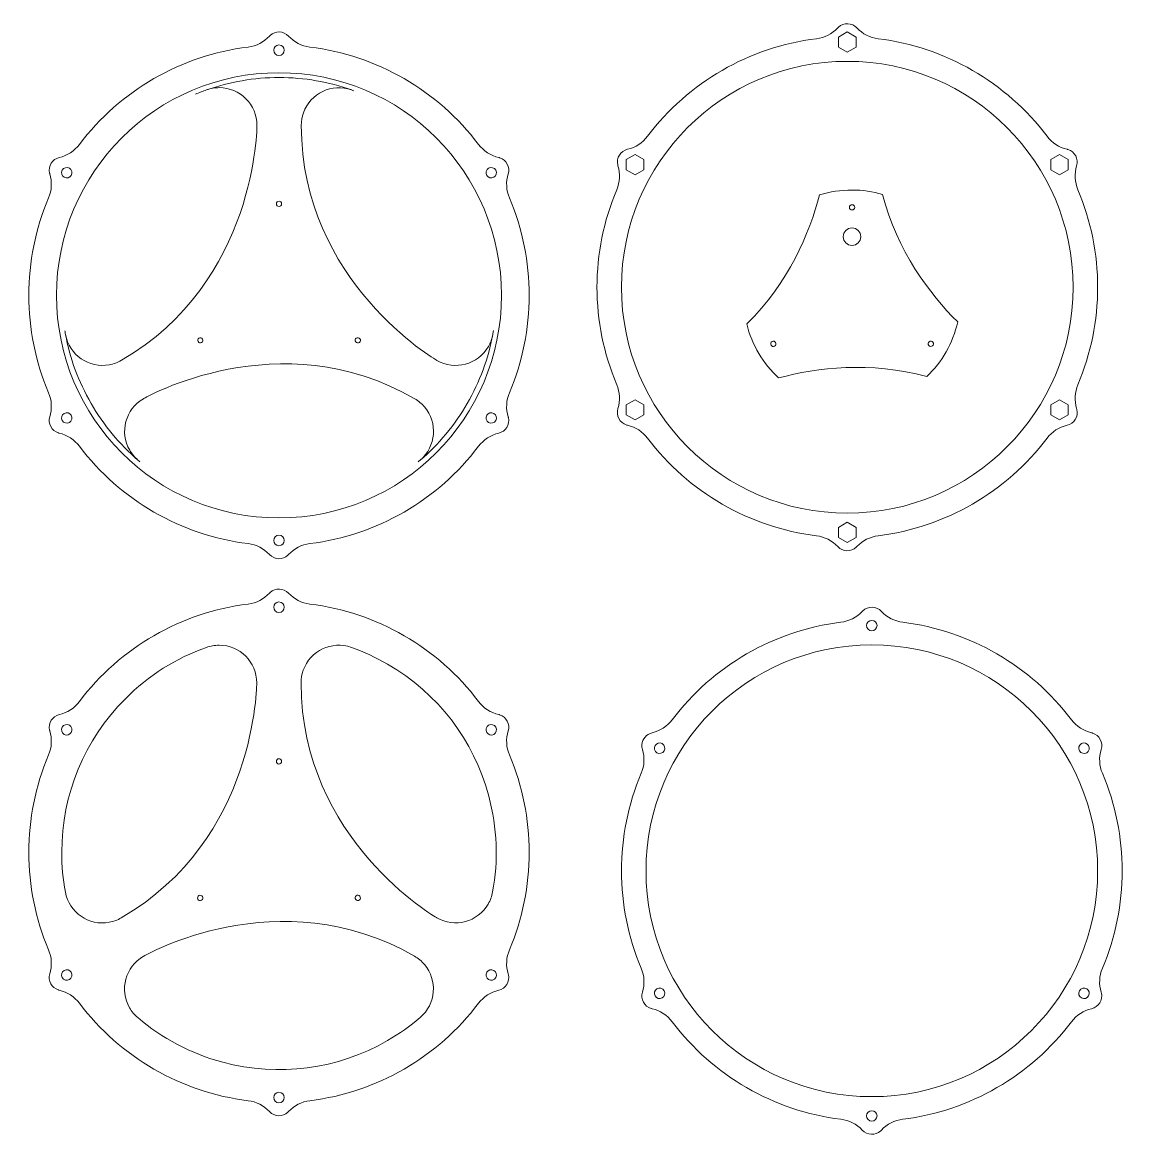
# Model space of a CAD drawing. Header units: inches. Extents: x -106 to 526, y -466 to 170.
import ezdxf

# ---------------------------------------------------------------- set-up
doc = ezdxf.new("R2010")
doc.units = ezdxf.units.IN
doc.header["$MEASUREMENT"] = 0
doc.layers.add('_U+30EC_U+30A4_U+30E4_U+30FC 1', color=7, linetype='Continuous')

# ---------------------------------------------------------------- blocks, each defined once
blk = doc.blocks.new('block 3')
at = {"layer": '_U+30EC_U+30A4_U+30E4_U+30FC 1', "color": 250, "lineweight": 18, "true_color": 0x221814}
blk.add_open_spline([(-84.88, -383.22), (-80.29, -384.28), (-76.21, -386.92), (-73.37, -390.68), (-50.09, -421.49), (-15.33, -441.55), (22.99, -446.32), (27.67, -446.9), (31.99, -449.11), (35.21, -452.56), (38, -455.55), (42.68, -455.71), (45.67, -452.92), (45.79, -452.8), (45.92, -452.68), (46.03, -452.56), (49.25, -449.11), (53.57, -446.9), (58.25, -446.32), (96.57, -441.55), (131.33, -421.49), (154.61, -390.68), (157.46, -386.92), (161.53, -384.28), (166.13, -383.22), (170.11, -382.3), (172.59, -378.33), (171.67, -374.35), (171.63, -374.18), (171.59, -374.01), (171.54, -373.85), (170.16, -369.34), (170.41, -364.49), (172.25, -360.14), (187.28, -324.58), (187.28, -284.44), (172.25, -248.88), (170.41, -244.53), (170.16, -239.68), (171.54, -235.17), (172.73, -231.27), (170.54, -227.13), (166.63, -225.93), (166.46, -225.88), (166.3, -225.84), (166.13, -225.8), (161.53, -224.74), (157.46, -222.1), (154.61, -218.34), (131.33, -187.53), (96.57, -167.47), (58.25, -162.7), (53.57, -162.12), (49.25, -159.91), (46.03, -156.46), (43.25, -153.47), (38.56, -153.31), (35.57, -156.1), (35.45, -156.22), (35.33, -156.34), (35.21, -156.46), (31.99, -159.91), (27.67, -162.12), (22.99, -162.7), (-15.33, -167.47), (-50.09, -187.53), (-73.37, -218.34), (-76.21, -222.1), (-80.29, -224.74), (-84.88, -225.8), (-88.87, -226.72), (-91.35, -230.69), (-90.43, -234.67), (-90.39, -234.84), (-90.35, -235.01), (-90.3, -235.17), (-88.92, -239.68), (-89.17, -244.53), (-91, -248.88), (-106.04, -284.44), (-106.04, -324.58), (-91, -360.14), (-89.17, -364.49), (-88.92, -369.34), (-90.3, -373.85), (-91.49, -377.75), (-89.29, -381.89), (-85.38, -383.09), (-85.22, -383.14), (-85.05, -383.18), (-84.88, -383.22)], degree=3, knots=[0, 0, 0, 0, 1, 1, 1, 2, 2, 2, 3, 3, 3, 4, 4, 4, 5, 5, 5, 6, 6, 6, 7, 7, 7, 8, 8, 8, 9, 9, 9, 10, 10, 10, 11, 11, 11, 12, 12, 12, 13, 13, 13, 14, 14, 14, 15, 15, 15, 16, 16, 16, 17, 17, 17, 18, 18, 18, 19, 19, 19, 20, 20, 20, 21, 21, 21, 22, 22, 22, 23, 23, 23, 24, 24, 24, 25, 25, 25, 26, 26, 26, 27, 27, 27, 28, 28, 28, 29, 29, 29, 30, 30, 30, 30], dxfattribs=at)
blk = doc.blocks.new('block 2')
at = {"layer": '_U+30EC_U+30A4_U+30E4_U+30FC 1', "color": 250, "lineweight": 18, "true_color": 0x221814}
for points, knots in [([(43.62, -164.51), (43.62, -166.17), (42.28, -167.51), (40.62, -167.51), (38.96, -167.51), (37.62, -166.17), (37.62, -164.51), (37.62, -162.85), (38.96, -161.51), (40.62, -161.51), (42.28, -161.51), (43.62, -162.85), (43.62, -164.51)], [0, 0, 0, 0, 1, 1, 1, 2, 2, 2, 3, 3, 3, 4, 4, 4, 4]), ([(53.24, -207.73), (53.2, -297.2), (130.71, -341.89), (130.73, -341.88), (141.02, -347.82), (154.19, -344.3), (160.13, -334), (161.36, -331.87), (162.22, -329.55), (162.66, -327.13), (162.66, -327.13), (162.65, -327.12), (162.65, -327.12), (166, -309.16), (165.31, -290.54), (160.44, -272.37), (151.86, -240.36), (131.33, -213.6), (102.63, -197.03), (95.97, -193.19), (89.06, -190), (81.96, -187.47), (70.76, -183.49), (58.45, -189.33), (54.47, -200.53), (53.64, -202.85), (53.24, -205.27), (53.24, -207.73)], [0, 0, 0, 0, 1, 1, 1, 2, 2, 2, 3, 3, 3, 4, 4, 4, 5, 5, 5, 6, 6, 6, 7, 7, 7, 8, 8, 8, 9, 9, 9, 9]), ([(-49.52, -341.91), (27.98, -297.21), (27.93, -207.74), (27.91, -207.73), (27.91, -195.84), (18.28, -186.2), (6.39, -186.2), (3.93, -186.2), (1.49, -186.62), (-0.83, -187.45), (-0.83, -187.45), (-0.83, -187.46), (-0.83, -187.46), (-18.05, -193.54), (-33.84, -203.45), (-47.14, -216.75), (-70.57, -240.18), (-83.48, -271.34), (-83.48, -304.48), (-83.48, -312.17), (-82.78, -319.76), (-81.42, -327.16), (-79.28, -338.85), (-68.06, -346.59), (-56.37, -344.45), (-53.95, -344), (-51.65, -343.14), (-49.52, -341.91)], [0, 0, 0, 0, 1, 1, 1, 2, 2, 2, 3, 3, 3, 4, 4, 4, 5, 5, 5, 6, 6, 6, 7, 7, 7, 8, 8, 8, 9, 9, 9, 9]), ([(-79.12, -231.91), (-77.69, -232.74), (-77.2, -234.58), (-78.02, -236.01), (-78.85, -237.44), (-80.69, -237.94), (-82.12, -237.11), (-83.56, -236.28), (-84.05, -234.44), (-83.22, -233.01), (-82.39, -231.58), (-80.56, -231.08), (-79.12, -231.91)], [0, 0, 0, 0, 1, 1, 1, 2, 2, 2, 3, 3, 3, 4, 4, 4, 4]), ([(163.37, -237.11), (161.93, -237.94), (160.1, -237.44), (159.27, -236.01), (158.44, -234.58), (158.93, -232.74), (160.37, -231.91), (161.8, -231.08), (163.63, -231.58), (164.46, -233.01), (165.29, -234.44), (164.8, -236.28), (163.37, -237.11)], [0, 0, 0, 0, 1, 1, 1, 2, 2, 2, 3, 3, 3, 4, 4, 4, 4]), ([(118.07, -363.81), (40.6, -319.04), (-36.86, -363.82), (-36.86, -363.84), (-47.15, -369.79), (-50.68, -382.95), (-44.74, -393.24), (-43.51, -395.37), (-41.92, -397.28), (-40.05, -398.87), (-40.05, -398.87), (-40.04, -398.87), (-40.04, -398.87), (-26.16, -410.74), (-9.68, -419.46), (8.48, -424.33), (40.49, -432.91), (73.93, -428.5), (102.63, -411.93), (109.29, -408.09), (115.51, -403.69), (121.24, -398.81), (130.3, -391.11), (131.39, -377.53), (123.68, -368.47), (122.09, -366.6), (120.2, -365.04), (118.07, -363.81)], [0, 0, 0, 0, 1, 1, 1, 2, 2, 2, 3, 3, 3, 4, 4, 4, 5, 5, 5, 6, 6, 6, 7, 7, 7, 8, 8, 8, 9, 9, 9, 9]), ([(-82.12, -371.91), (-80.69, -371.08), (-78.85, -371.58), (-78.02, -373.01), (-77.2, -374.44), (-77.69, -376.28), (-79.12, -377.11), (-80.56, -377.94), (-82.39, -377.44), (-83.22, -376.01), (-84.05, -374.58), (-83.56, -372.74), (-82.12, -371.91)], [0, 0, 0, 0, 1, 1, 1, 2, 2, 2, 3, 3, 3, 4, 4, 4, 4]), ([(160.37, -377.11), (158.93, -376.28), (158.44, -374.44), (159.27, -373.01), (160.1, -371.58), (161.93, -371.08), (163.37, -371.91), (164.8, -372.74), (165.29, -374.58), (164.46, -376.01), (163.63, -377.44), (161.8, -377.94), (160.37, -377.11)], [0, 0, 0, 0, 1, 1, 1, 2, 2, 2, 3, 3, 3, 4, 4, 4, 4]), ([(37.62, -444.51), (37.62, -442.85), (38.96, -441.51), (40.62, -441.51), (42.28, -441.51), (43.62, -442.85), (43.62, -444.51), (43.62, -446.17), (42.28, -447.51), (40.62, -447.51), (38.96, -447.51), (37.62, -446.17), (37.62, -444.51)], [0, 0, 0, 0, 1, 1, 1, 2, 2, 2, 3, 3, 3, 4, 4, 4, 4])]:
    blk.add_open_spline(points, degree=3, knots=knots, dxfattribs=at)
at = {"layer": '_U+30EC_U+30A4_U+30E4_U+30FC 1'}
blk.add_blockref('block 3', (0, 0), dxfattribs=at)
blk = doc.blocks.new('block 5')
at = {"layer": '_U+30EC_U+30A4_U+30E4_U+30FC 1', "color": 250, "lineweight": 18, "true_color": 0x221814}
blk.add_open_spline([(171.54, -55.74), (171.59, -55.9), (171.63, -56.07), (171.67, -56.24), (172.59, -60.22), (170.11, -64.19), (166.13, -65.11), (161.53, -66.17), (157.46, -68.81), (154.61, -72.58), (131.33, -103.38), (96.57, -123.45), (58.25, -128.21), (53.58, -128.79), (49.25, -131), (46.03, -134.45), (45.92, -134.57), (45.79, -134.7), (45.67, -134.81), (42.68, -137.6), (38, -137.44), (35.21, -134.45), (31.99, -131), (27.67, -128.79), (22.99, -128.21), (-15.33, -123.45), (-50.09, -103.38), (-73.37, -72.58), (-76.21, -68.81), (-80.29, -66.17), (-84.88, -65.11), (-85.05, -65.07), (-85.22, -65.03), (-85.38, -64.98), (-89.29, -63.78), (-91.49, -59.65), (-90.3, -55.74), (-88.92, -51.23), (-89.17, -46.38), (-91, -42.04), (-106.04, -6.47), (-106.04, 33.67), (-91, 69.23), (-89.17, 73.57), (-88.92, 78.43), (-90.3, 82.93), (-90.35, 83.1), (-90.39, 83.27), (-90.43, 83.43), (-91.35, 87.42), (-88.87, 91.39), (-84.88, 92.31), (-80.29, 93.37), (-76.21, 96.01), (-73.37, 99.77), (-50.09, 130.57), (-15.33, 150.64), (22.99, 155.41), (27.67, 155.99), (31.99, 158.2), (35.21, 161.64), (35.33, 161.77), (35.45, 161.89), (35.57, 162.01), (38.56, 164.8), (43.25, 164.63), (46.03, 161.64), (49.25, 158.2), (53.58, 155.99), (58.25, 155.41), (96.57, 150.64), (131.33, 130.57), (154.61, 99.77), (157.46, 96.01), (161.53, 93.37), (166.13, 92.31), (166.3, 92.27), (166.46, 92.23), (166.63, 92.17), (170.54, 90.98), (172.73, 86.84), (171.54, 82.93), (170.16, 78.43), (170.41, 73.57), (172.25, 69.23), (187.28, 33.67), (187.28, -6.47), (172.25, -42.04), (170.41, -46.38), (170.16, -51.23), (171.54, -55.74)], degree=3, knots=[0, 0, 0, 0, 1, 1, 1, 2, 2, 2, 3, 3, 3, 4, 4, 4, 5, 5, 5, 6, 6, 6, 7, 7, 7, 8, 8, 8, 9, 9, 9, 10, 10, 10, 11, 11, 11, 12, 12, 12, 13, 13, 13, 14, 14, 14, 15, 15, 15, 16, 16, 16, 17, 17, 17, 18, 18, 18, 19, 19, 19, 20, 20, 20, 21, 21, 21, 22, 22, 22, 23, 23, 23, 24, 24, 24, 25, 25, 25, 26, 26, 26, 27, 27, 27, 28, 28, 28, 29, 29, 29, 30, 30, 30, 30], dxfattribs=at)
blk = doc.blocks.new('block 4')
at = {"layer": '_U+30EC_U+30A4_U+30E4_U+30FC 1', "color": 250, "lineweight": 18, "true_color": 0x221814}
for points, knots in [([(43.62, 153.6), (43.62, 151.94), (42.28, 150.6), (40.62, 150.6), (38.96, 150.6), (37.62, 151.94), (37.62, 153.6), (37.62, 155.25), (38.96, 156.6), (40.62, 156.6), (42.28, 156.6), (43.62, 155.25), (43.62, 153.6)], [0, 0, 0, 0, 1, 1, 1, 2, 2, 2, 3, 3, 3, 4, 4, 4, 4]), ([(-86.48, 13.6), (-86.48, 83.79), (-29.57, 140.7), (40.62, 140.7), (110.82, 140.7), (167.72, 83.79), (167.72, 13.6), (167.72, -56.6), (110.82, -113.5), (40.62, -113.5), (-29.57, -113.5), (-86.48, -56.6), (-86.48, 13.6), (-86.48, 13.6), (-86.48, 13.6), (-86.48, 13.6)], [0, 0, 0, 0, 1, 1, 1, 2, 2, 2, 3, 3, 3, 4, 4, 4, 5, 5, 5, 5]), ([(-79.12, 86.2), (-77.69, 85.37), (-77.2, 83.53), (-78.02, 82.1), (-78.85, 80.66), (-80.69, 80.17), (-82.12, 81), (-83.56, 81.83), (-84.05, 83.66), (-83.22, 85.1), (-82.39, 86.53), (-80.56, 87.02), (-79.12, 86.2)], [0, 0, 0, 0, 1, 1, 1, 2, 2, 2, 3, 3, 3, 4, 4, 4, 4]), ([(163.37, 81), (161.93, 80.17), (160.1, 80.66), (159.27, 82.1), (158.44, 83.53), (158.93, 85.37), (160.37, 86.2), (161.8, 87.02), (163.63, 86.53), (164.46, 85.1), (165.29, 83.66), (164.8, 81.83), (163.37, 81)], [0, 0, 0, 0, 1, 1, 1, 2, 2, 2, 3, 3, 3, 4, 4, 4, 4]), ([(-82.12, -53.8), (-80.69, -52.98), (-78.85, -53.47), (-78.02, -54.9), (-77.2, -56.34), (-77.69, -58.17), (-79.12, -59), (-80.56, -59.83), (-82.39, -59.34), (-83.22, -57.9), (-84.05, -56.47), (-83.56, -54.63), (-82.12, -53.8)], [0, 0, 0, 0, 1, 1, 1, 2, 2, 2, 3, 3, 3, 4, 4, 4, 4]), ([(160.37, -59), (158.93, -58.17), (158.44, -56.34), (159.27, -54.9), (160.1, -53.47), (161.93, -52.98), (163.37, -53.8), (164.8, -54.63), (165.29, -56.47), (164.46, -57.9), (163.63, -59.34), (161.8, -59.83), (160.37, -59)], [0, 0, 0, 0, 1, 1, 1, 2, 2, 2, 3, 3, 3, 4, 4, 4, 4]), ([(37.62, -126.4), (37.62, -124.75), (38.96, -123.4), (40.62, -123.4), (42.28, -123.4), (43.62, -124.75), (43.62, -126.4), (43.62, -128.06), (42.28, -129.4), (40.62, -129.4), (38.96, -129.4), (37.62, -128.06), (37.62, -126.4)], [0, 0, 0, 0, 1, 1, 1, 2, 2, 2, 3, 3, 3, 4, 4, 4, 4])]:
    blk.add_open_spline(points, degree=3, knots=knots, dxfattribs=at)
at = {"layer": '_U+30EC_U+30A4_U+30E4_U+30FC 1'}
blk.add_blockref('block 5', (0, 0), dxfattribs=at)
blk = doc.blocks.new('block 7')
at = {"layer": '_U+30EC_U+30A4_U+30E4_U+30FC 1', "color": 250, "lineweight": 18, "true_color": 0x221814}
blk.add_open_spline([(236.27, 18.22), (236.27, 89.47), (294.02, 147.22), (365.27, 147.22), (436.51, 147.22), (494.27, 89.47), (494.27, 18.22), (494.27, -53.02), (436.51, -110.78), (365.27, -110.78), (294.02, -110.78), (236.27, -53.02), (236.27, 18.22), (236.27, 18.22), (236.27, 18.22), (236.27, 18.22)], degree=3, knots=[0, 0, 0, 0, 1, 1, 1, 2, 2, 2, 3, 3, 3, 4, 4, 4, 5, 5, 5, 5], dxfattribs=at)
blk = doc.blocks.new('block 8')
at = {"layer": '_U+30EC_U+30A4_U+30E4_U+30FC 1', "color": 250, "lineweight": 18, "true_color": 0x221814}
blk.add_open_spline([(239.74, -60.58), (244.31, -61.64), (248.36, -64.27), (251.19, -68.01), (274.5, -98.83), (309.28, -118.91), (347.62, -123.68), (352.28, -124.26), (356.58, -126.46), (359.78, -129.89), (362.61, -132.92), (367.35, -133.09), (370.38, -130.26), (370.51, -130.14), (370.63, -130.02), (370.75, -129.89), (373.95, -126.46), (378.26, -124.26), (382.91, -123.68), (421.26, -118.91), (456.04, -98.83), (479.34, -68.01), (482.17, -64.27), (486.22, -61.64), (490.8, -60.58), (494.83, -59.65), (497.35, -55.62), (496.42, -51.59), (496.38, -51.42), (496.33, -51.25), (496.28, -51.08), (494.91, -46.6), (495.16, -41.77), (496.98, -37.45), (512.03, -1.86), (512.03, 38.31), (496.98, 73.9), (495.16, 78.22), (494.91, 83.04), (496.28, 87.53), (497.49, 91.49), (495.26, 95.69), (491.3, 96.9), (491.13, 96.95), (490.97, 96.99), (490.8, 97.03), (486.22, 98.09), (482.17, 100.72), (479.34, 104.46), (456.04, 135.28), (421.26, 155.36), (382.91, 160.13), (378.26, 160.71), (373.95, 162.91), (370.75, 166.34), (367.93, 169.37), (363.18, 169.53), (360.15, 166.71), (360.02, 166.59), (359.9, 166.47), (359.78, 166.34), (356.58, 162.91), (352.28, 160.71), (347.62, 160.13), (309.28, 155.36), (274.5, 135.28), (251.19, 104.46), (248.36, 100.72), (244.31, 98.09), (239.74, 97.03), (235.7, 96.1), (233.19, 92.07), (234.12, 88.04), (234.16, 87.87), (234.2, 87.7), (234.25, 87.53), (235.62, 83.04), (235.38, 78.22), (233.55, 73.9), (218.51, 38.31), (218.51, -1.86), (233.55, -37.45), (235.38, -41.77), (235.62, -46.6), (234.25, -51.08), (233.04, -55.04), (235.27, -59.24), (239.23, -60.45), (239.4, -60.5), (239.57, -60.54), (239.74, -60.58)], degree=3, knots=[0, 0, 0, 0, 1, 1, 1, 2, 2, 2, 3, 3, 3, 4, 4, 4, 5, 5, 5, 6, 6, 6, 7, 7, 7, 8, 8, 8, 9, 9, 9, 10, 10, 10, 11, 11, 11, 12, 12, 12, 13, 13, 13, 14, 14, 14, 15, 15, 15, 16, 16, 16, 17, 17, 17, 18, 18, 18, 19, 19, 19, 20, 20, 20, 21, 21, 21, 22, 22, 22, 23, 23, 23, 24, 24, 24, 25, 25, 25, 26, 26, 26, 27, 27, 27, 28, 28, 28, 29, 29, 29, 30, 30, 30, 30], dxfattribs=at)
blk = doc.blocks.new('block 9')
at = {"layer": '_U+30EC_U+30A4_U+30E4_U+30FC 1', "color": 250, "lineweight": 18, "true_color": 0x221814}
blk.add_lwpolyline([(370.27, 155.34), (365.27, 152.45), (360.27, 155.34), (360.27, 161.11), (365.27, 164), (370.27, 161.11), (370.27, 155.34)], dxfattribs=at)
blk = doc.blocks.new('block 10')
at = {"layer": '_U+30EC_U+30A4_U+30E4_U+30FC 1', "color": 250, "lineweight": 18, "true_color": 0x221814}
blk.add_lwpolyline([(249.02, 91.11), (249.02, 85.34), (244.02, 82.45), (239.02, 85.34), (239.02, 91.11), (244.02, 94), (249.02, 91.11)], dxfattribs=at)
blk = doc.blocks.new('block 11')
at = {"layer": '_U+30EC_U+30A4_U+30E4_U+30FC 1', "color": 250, "lineweight": 18, "true_color": 0x221814}
blk.add_lwpolyline([(244.02, -46), (249.02, -48.89), (249.02, -54.66), (244.02, -57.55), (239.02, -54.66), (239.02, -48.89), (244.02, -46)], dxfattribs=at)
blk = doc.blocks.new('block 12')
at = {"layer": '_U+30EC_U+30A4_U+30E4_U+30FC 1', "color": 250, "lineweight": 18, "true_color": 0x221814}
blk.add_lwpolyline([(360.27, -118.89), (365.27, -116), (370.27, -118.89), (370.27, -124.66), (365.27, -127.55), (360.27, -124.66), (360.27, -118.89)], dxfattribs=at)
blk = doc.blocks.new('block 13')
at = {"layer": '_U+30EC_U+30A4_U+30E4_U+30FC 1', "color": 250, "lineweight": 18, "true_color": 0x221814}
blk.add_lwpolyline([(481.51, -54.66), (481.51, -48.89), (486.51, -46), (491.51, -48.89), (491.51, -54.66), (486.51, -57.55), (481.51, -54.66)], dxfattribs=at)
blk = doc.blocks.new('block 14')
at = {"layer": '_U+30EC_U+30A4_U+30E4_U+30FC 1', "color": 250, "lineweight": 18, "true_color": 0x221814}
blk.add_lwpolyline([(486.51, 82.45), (481.51, 85.34), (481.51, 91.11), (486.51, 94), (491.51, 91.11), (491.51, 85.34), (486.51, 82.45)], dxfattribs=at)
blk = doc.blocks.new('block 6')
at = {"layer": '_U+30EC_U+30A4_U+30E4_U+30FC 1'}
for name in ['block 8', 'block 9', 'block 7', 'block 10', 'block 14', 'block 11', 'block 13', 'block 12']:
    blk.add_blockref(name, (0, 0), dxfattribs=at)
blk = doc.blocks.new('block 16')
at = {"layer": '_U+30EC_U+30A4_U+30E4_U+30FC 1', "color": 250, "lineweight": 18, "true_color": 0x221814}
blk.add_open_spline([(250.27, -315.01), (250.27, -243.77), (308.02, -186.01), (379.27, -186.01), (450.51, -186.01), (508.27, -243.77), (508.27, -315.01), (508.27, -386.25), (450.51, -444.01), (379.27, -444.01), (308.02, -444.01), (250.27, -386.25), (250.27, -315.01), (250.27, -315.01), (250.27, -315.01), (250.27, -315.01)], degree=3, knots=[0, 0, 0, 0, 1, 1, 1, 2, 2, 2, 3, 3, 3, 4, 4, 4, 5, 5, 5, 5], dxfattribs=at)
blk = doc.blocks.new('block 15')
at = {"layer": '_U+30EC_U+30A4_U+30E4_U+30FC 1', "color": 250, "lineweight": 18, "true_color": 0x221814}
for points, knots in [([(253.73, -236.2), (250.59, -236.93), (248.16, -239.65), (247.94, -243.03), (247.88, -243.93), (247.99, -244.84), (248.25, -245.7), (249.62, -250.19), (249.38, -255.02), (247.55, -259.34), (232.51, -294.93), (232.51, -335.09), (247.55, -370.68), (249.38, -375), (249.62, -379.83), (248.25, -384.32), (247.04, -388.28), (249.27, -392.47), (253.23, -393.68), (253.4, -393.73), (253.57, -393.78), (253.74, -393.82), (258.31, -394.87), (262.36, -397.5), (265.19, -401.24), (288.5, -432.07), (323.28, -452.15), (361.62, -456.92), (366.28, -457.5), (370.58, -459.69), (373.78, -463.12), (376.61, -466.15), (381.35, -466.32), (384.38, -463.5), (384.51, -463.38), (384.63, -463.25), (384.75, -463.12), (387.95, -459.69), (392.26, -457.5), (396.91, -456.92), (435.26, -452.15), (470.04, -432.07), (493.34, -401.24), (496.17, -397.5), (500.22, -394.87), (504.8, -393.82), (508.83, -392.89), (511.35, -388.86), (510.42, -384.82), (510.38, -384.65), (510.33, -384.48), (510.28, -384.32), (508.91, -379.83), (509.16, -375), (510.98, -370.68), (526.03, -335.09), (526.03, -294.93), (510.98, -259.34), (509.16, -255.02), (508.91, -250.19), (510.28, -245.7), (511.49, -241.74), (509.26, -237.55), (505.3, -236.34), (505.13, -236.29), (504.97, -236.24), (504.8, -236.2), (500.22, -235.15), (496.17, -232.52), (493.34, -228.78), (470.04, -197.95), (435.26, -177.87), (396.91, -173.1), (392.26, -172.52), (387.95, -170.33), (384.75, -166.9), (381.93, -163.87), (377.18, -163.7), (374.15, -166.52), (374.02, -166.64), (373.9, -166.77), (373.78, -166.9), (370.58, -170.33), (366.28, -172.52), (361.62, -173.1), (323.28, -177.87), (288.5, -197.95), (265.19, -228.78), (262.36, -232.52), (258.31, -235.15), (253.74, -236.2)], [0, 0, 0, 0, 1, 1, 1, 2, 2, 2, 3, 3, 3, 4, 4, 4, 5, 5, 5, 6, 6, 6, 7, 7, 7, 8, 8, 8, 9, 9, 9, 10, 10, 10, 11, 11, 11, 12, 12, 12, 13, 13, 13, 14, 14, 14, 15, 15, 15, 16, 16, 16, 17, 17, 17, 18, 18, 18, 19, 19, 19, 20, 20, 20, 21, 21, 21, 22, 22, 22, 23, 23, 23, 24, 24, 24, 25, 25, 25, 26, 26, 26, 27, 27, 27, 28, 28, 28, 29, 29, 29, 30, 30, 30, 30]), ([(382.27, -175.01), (382.27, -176.67), (380.92, -178.01), (379.27, -178.01), (377.61, -178.01), (376.27, -176.67), (376.27, -175.01), (376.27, -173.35), (377.61, -172.01), (379.27, -172.01), (380.92, -172.01), (382.27, -173.35), (382.27, -175.01)], [0, 0, 0, 0, 1, 1, 1, 2, 2, 2, 3, 3, 3, 4, 4, 4, 4]), ([(259.52, -242.41), (260.96, -243.24), (261.45, -245.08), (260.62, -246.51), (259.79, -247.94), (257.96, -248.44), (256.52, -247.61), (255.09, -246.78), (254.6, -244.94), (255.43, -243.51), (256.25, -242.08), (258.09, -241.58), (259.52, -242.41)], [0, 0, 0, 0, 1, 1, 1, 2, 2, 2, 3, 3, 3, 4, 4, 4, 4]), ([(502.01, -247.61), (500.58, -248.44), (498.74, -247.94), (497.91, -246.51), (497.08, -245.08), (497.58, -243.24), (499.01, -242.41), (500.45, -241.58), (502.28, -242.08), (503.11, -243.51), (503.94, -244.94), (503.45, -246.78), (502.01, -247.61)], [0, 0, 0, 0, 1, 1, 1, 2, 2, 2, 3, 3, 3, 4, 4, 4, 4]), ([(256.52, -382.41), (257.96, -381.58), (259.79, -382.08), (260.62, -383.51), (261.45, -384.94), (260.96, -386.78), (259.52, -387.61), (258.09, -388.44), (256.25, -387.94), (255.43, -386.51), (254.6, -385.08), (255.09, -383.24), (256.52, -382.41)], [0, 0, 0, 0, 1, 1, 1, 2, 2, 2, 3, 3, 3, 4, 4, 4, 4]), ([(499.01, -387.61), (497.58, -386.78), (497.08, -384.94), (497.91, -383.51), (498.74, -382.08), (500.58, -381.58), (502.01, -382.41), (503.45, -383.24), (503.94, -385.08), (503.11, -386.51), (502.28, -387.94), (500.45, -388.44), (499.01, -387.61)], [0, 0, 0, 0, 1, 1, 1, 2, 2, 2, 3, 3, 3, 4, 4, 4, 4]), ([(376.27, -455.01), (376.27, -453.35), (377.61, -452.01), (379.27, -452.01), (380.92, -452.01), (382.27, -453.35), (382.27, -455.01), (382.27, -456.67), (380.92, -458.01), (379.27, -458.01), (377.61, -458.01), (376.27, -456.67), (376.27, -455.01)], [0, 0, 0, 0, 1, 1, 1, 2, 2, 2, 3, 3, 3, 4, 4, 4, 4])]:
    blk.add_open_spline(points, degree=3, knots=knots, dxfattribs=at)
at = {"layer": '_U+30EC_U+30A4_U+30E4_U+30FC 1'}
blk.add_blockref('block 16', (0, 0), dxfattribs=at)
blk = doc.blocks.new('block 18')
at = {"layer": '_U+30EC_U+30A4_U+30E4_U+30FC 1', "color": 250, "lineweight": 18, "true_color": 0x221814}
for points, knots in [([(82.19, 130.9), (69.06, 135.54), (55.09, 137.97), (40.75, 137.97), (26.41, 137.97), (12.44, 135.56), (-0.7, 130.92)], [0, 0, 0, 0, 1, 1, 1, 2, 2, 2, 2]), ([(83.36, 130.44), (82.93, 130.59), (82.51, 130.74), (82.09, 130.89), (70.89, 134.88), (58.58, 129.04), (54.59, 117.85), (53.76, 115.53), (53.36, 113.11), (53.36, 110.65)], [0, 0, 0, 0, 1, 1, 1, 2, 2, 2, 3, 3, 3, 3]), ([(-49.44, -23.51), (28.07, 21.17), (28.05, 110.65), (28.03, 110.66), (28.04, 122.54), (18.41, 132.18), (6.52, 132.19), (4.06, 132.19), (1.62, 131.77), (-0.7, 130.94), (-0.7, 130.94), (-0.7, 130.93), (-0.7, 130.93), (-2.83, 130.18), (-4.94, 129.37), (-7.03, 128.5)], [0, 0, 0, 0, 1, 1, 1, 2, 2, 2, 3, 3, 3, 4, 4, 4, 5, 5, 5, 5]), ([(53.36, 110.65), (53.29, 21.18), (130.79, -23.54), (130.81, -23.53), (141.1, -29.48), (154.26, -25.95), (160.21, -15.66), (161.44, -13.53), (162.3, -11.21), (162.74, -8.79), (162.74, -8.79), (162.73, -8.78), (162.73, -8.78), (162.88, -8.03), (163.01, -7.27), (163.14, -6.51)], [0, 0, 0, 0, 1, 1, 1, 2, 2, 2, 3, 3, 3, 4, 4, 4, 5, 5, 5, 5]), ([(118.14, -45.45), (40.69, -0.66), (-36.79, -45.42), (-36.79, -45.44), (-47.08, -51.38), (-50.62, -64.54), (-44.68, -74.84), (-43.45, -76.97), (-41.86, -78.87), (-39.99, -80.47), (-39.99, -80.47), (-39.98, -80.46), (-39.98, -80.46), (-39.61, -80.78), (-39.24, -81.09), (-38.86, -81.41)], [0, 0, 0, 0, 1, 1, 1, 2, 2, 2, 3, 3, 3, 4, 4, 4, 5, 5, 5, 5]), ([(-81.71, -6.65), (-81.59, -7.35), (-81.47, -8.05), (-81.34, -8.74), (-79.2, -20.44), (-67.98, -28.18), (-56.29, -26.03), (-53.87, -25.59), (-51.57, -24.74), (-49.44, -23.51)], [0, 0, 0, 0, 1, 1, 1, 2, 2, 2, 3, 3, 3, 3]), ([(-81.36, -8.68), (-78.81, -22.37), (-73.93, -35.68), (-66.76, -48.11), (-59.59, -60.53), (-50.52, -71.42), (-39.93, -80.48)], [0, 0, 0, 0, 1, 1, 1, 2, 2, 2, 2]), ([(121.3, -80.53), (131.89, -71.48), (140.97, -60.59), (148.14, -48.17), (155.32, -35.76), (160.21, -22.45), (162.77, -8.76)], [0, 0, 0, 0, 1, 1, 1, 2, 2, 2, 2]), ([(120.05, -81.51), (120.47, -81.16), (120.89, -80.81), (121.3, -80.46), (130.36, -72.76), (131.46, -59.18), (123.75, -50.12), (122.16, -48.25), (120.27, -46.68), (118.14, -45.45)], [0, 0, 0, 0, 1, 1, 1, 2, 2, 2, 3, 3, 3, 3])]:
    blk.add_open_spline(points, degree=3, knots=knots, dxfattribs=at)
blk = doc.blocks.new('block 17')
at = {"layer": '_U+30EC_U+30A4_U+30E4_U+30FC 1', "color": 250, "lineweight": 18, "true_color": 0x221814}
for points in [[(42.13, 65.84), (42.13, 65.02), (41.46, 64.34), (40.63, 64.34), (39.8, 64.34), (39.13, 65.02), (39.13, 65.84), (39.13, 66.67), (39.8, 67.34), (40.63, 67.34), (41.46, 67.34), (42.13, 66.67), (42.13, 65.84)], [(-5.08, -10.81), (-4.36, -10.4), (-3.44, -10.64), (-3.03, -11.36), (-2.61, -12.08), (-2.86, -12.99), (-3.58, -13.41), (-4.29, -13.82), (-5.21, -13.58), (-5.63, -12.86), (-6.04, -12.14), (-5.79, -11.22), (-5.08, -10.81)], [(84.91, -13.37), (84.19, -12.95), (83.95, -12.03), (84.36, -11.32), (84.78, -10.6), (85.69, -10.35), (86.41, -10.77), (87.13, -11.18), (87.38, -12.1), (86.96, -12.82), (86.55, -13.53), (85.63, -13.78), (84.91, -13.37)]]:
    blk.add_open_spline(points, degree=3, knots=[0, 0, 0, 0, 1, 1, 1, 2, 2, 2, 3, 3, 3, 4, 4, 4, 4], dxfattribs=at)
at = {"layer": '_U+30EC_U+30A4_U+30E4_U+30FC 1'}
blk.add_blockref('block 18', (0, 0), dxfattribs=at)

msp = doc.modelspace()

# ---------------------------------------------------------------- linework, layer by layer
at = {"layer": '_U+30EC_U+30A4_U+30E4_U+30FC 1', "color": 250, "lineweight": 18, "true_color": 0x221814}
for points, knots in [([(410.68, -32.82), (378.32, -23.91), (348.09, -27.67), (326.04, -33.6), (326.04, -33.6), (326.04, -33.6), (326.04, -33.6), (317.21, -25.46), (310.75, -14.79), (307.83, -2.73), (307.83, -2.73), (307.83, -2.73), (307.83, -2.73), (331.71, 20.83), (343.57, 48.87), (349.46, 70.93), (349.46, 70.93), (349.46, 70.93), (349.46, 70.93), (355.3, 72.76), (361.5, 73.74), (367.94, 73.74), (373.98, 73.74), (379.81, 72.87), (385.32, 71.26), (385.32, 71.26), (385.32, 71.26), (385.32, 71.26), (393.79, 38.8), (412.15, 14.51), (428.31, -1.62), (428.31, -1.62), (428.31, -1.61), (428.31, -1.61), (425.61, -13.74), (419.35, -24.53), (410.68, -32.82)], [0, 0, 0, 0, 1, 1, 1, 2, 2, 2, 3, 3, 3, 4, 4, 4, 5, 5, 5, 6, 6, 6, 7, 7, 7, 8, 8, 8, 9, 9, 9, 10, 10, 10, 11, 11, 11, 12, 12, 12, 12]), ([(369.47, 63.84), (369.47, 63.01), (368.79, 62.34), (367.97, 62.34), (367.14, 62.34), (366.47, 63.01), (366.47, 63.84), (366.47, 64.67), (367.14, 65.34), (367.97, 65.34), (368.79, 65.34), (369.47, 64.67), (369.47, 63.84)], [0, 0, 0, 0, 1, 1, 1, 2, 2, 2, 3, 3, 3, 4, 4, 4, 4]), ([(372.97, 47.1), (372.97, 44.34), (370.73, 42.1), (367.97, 42.1), (365.21, 42.1), (362.97, 44.34), (362.97, 47.1), (362.97, 49.86), (365.21, 52.1), (367.97, 52.1), (370.73, 52.1), (372.97, 49.86), (372.97, 47.1)], [0, 0, 0, 0, 1, 1, 1, 2, 2, 2, 3, 3, 3, 4, 4, 4, 4]), ([(322.26, -12.81), (322.98, -12.4), (323.89, -12.64), (324.31, -13.36), (324.72, -14.08), (324.48, -15), (323.76, -15.41), (323.04, -15.82), (322.12, -15.58), (321.71, -14.86), (321.3, -14.14), (321.54, -13.23), (322.26, -12.81)], [0, 0, 0, 0, 1, 1, 1, 2, 2, 2, 3, 3, 3, 4, 4, 4, 4]), ([(412.25, -15.37), (411.53, -14.95), (411.28, -14.04), (411.7, -13.32), (412.11, -12.6), (413.03, -12.36), (413.75, -12.77), (414.47, -13.18), (414.71, -14.1), (414.3, -14.82), (413.88, -15.54), (412.97, -15.78), (412.25, -15.37)], [0, 0, 0, 0, 1, 1, 1, 2, 2, 2, 3, 3, 3, 4, 4, 4, 4]), ([(42.1, -252.56), (42.1, -253.38), (41.43, -254.06), (40.6, -254.06), (39.77, -254.06), (39.1, -253.38), (39.1, -252.56), (39.1, -251.73), (39.77, -251.06), (40.6, -251.06), (41.43, -251.06), (42.1, -251.73), (42.1, -252.56)], [0, 0, 0, 0, 1, 1, 1, 2, 2, 2, 3, 3, 3, 4, 4, 4, 4]), ([(-5.11, -329.21), (-4.39, -328.8), (-3.48, -329.04), (-3.06, -329.76), (-2.65, -330.48), (-2.89, -331.39), (-3.61, -331.81), (-4.33, -332.22), (-5.25, -331.98), (-5.66, -331.26), (-6.07, -330.54), (-5.83, -329.62), (-5.11, -329.21)], [0, 0, 0, 0, 1, 1, 1, 2, 2, 2, 3, 3, 3, 4, 4, 4, 4]), ([(84.88, -331.77), (84.16, -331.35), (83.91, -330.43), (84.33, -329.72), (84.74, -329), (85.66, -328.75), (86.38, -329.17), (87.1, -329.58), (87.34, -330.5), (86.93, -331.22), (86.51, -331.93), (85.6, -332.18), (84.88, -331.77)], [0, 0, 0, 0, 1, 1, 1, 2, 2, 2, 3, 3, 3, 4, 4, 4, 4])]:
    msp.add_open_spline(points, degree=3, knots=knots, dxfattribs=at)

# ---------------------------------------------------------------- block references
at = {"layer": '_U+30EC_U+30A4_U+30E4_U+30FC 1'}
for name in ['block 6', 'block 4', 'block 17', 'block 2', 'block 15']:
    msp.add_blockref(name, (0, 0), dxfattribs=at)

doc.saveas('drawing.dxf')
